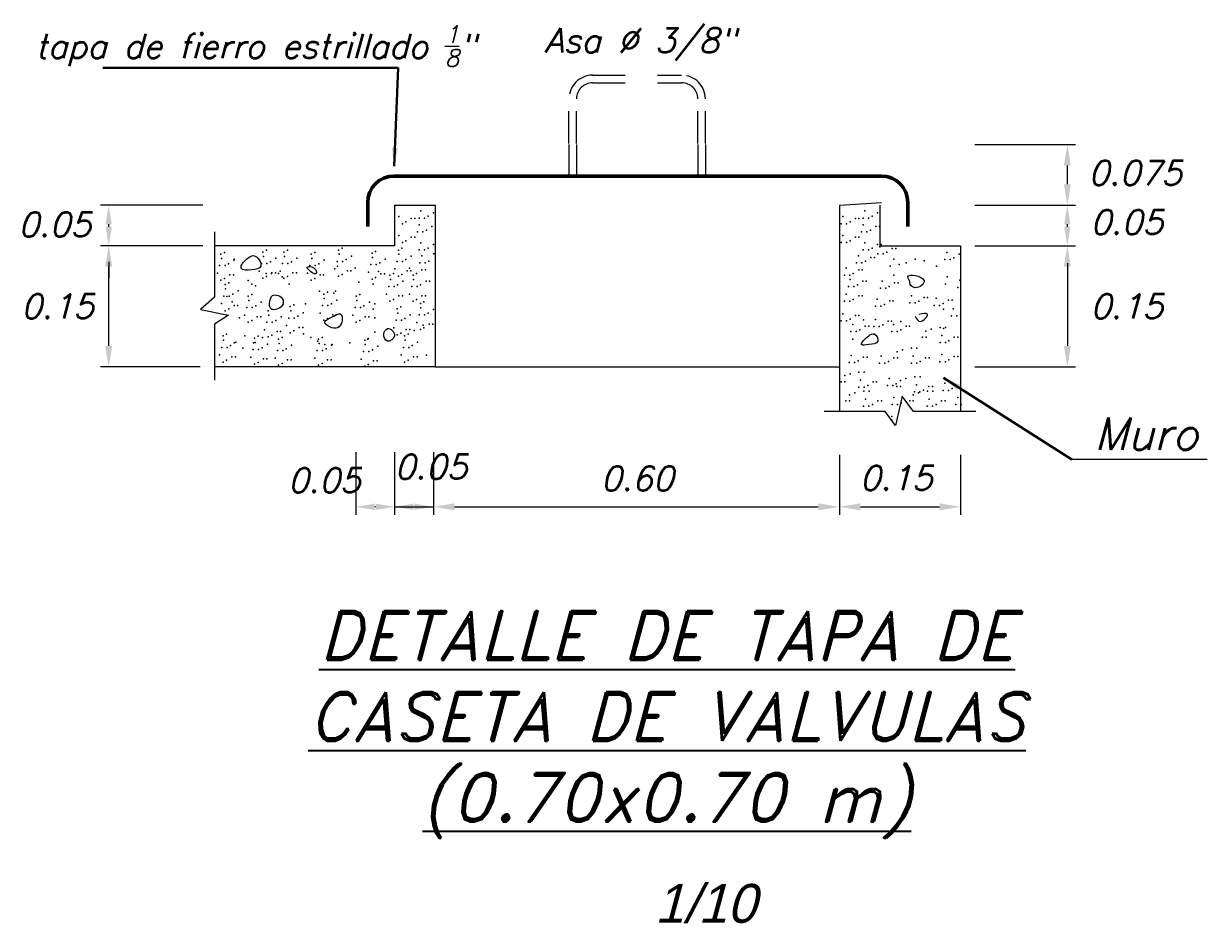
# Model space of a CAD drawing. Extents: x 3.4 to 20.4, y 155.9 to 178.3.
# Drawn here: x 16.762 to 20.421, y 156.535 to 159.317 of the extents above; entities that cross this region are included whole.
import ezdxf

# ---------------------------------------------------------------- set-up
doc = ezdxf.new("R2010")
doc.units = 0
doc.header["$LTSCALE"] = 0.005
doc.linetypes.add('TRAZOS2', pattern=[9.525, 6.35, -3.175])
doc.layers.get('0').update_dxf_attribs({"color": 1, "linetype": 'CONTINUOUS', "lineweight": 20})
for name, color, linetype, lineweight in [('CONTORNO', 5, 'CONTINUOUS', 20), ('FIERRO', 7, 'CONTINUOUS', 50), ('FILTRO', 40, 'CONTINUOUS', 20), ('FILTRO2', 1, 'CONTINUOUS', 20), ('MRCO', 7, 'CONTINUOUS', 30), ('TEXTO', 5, 'CONTINUOUS', 25)]:
    doc.layers.add(name, color=color, linetype=linetype, lineweight=lineweight)
doc.styles.add('ROMAND', font='romand.shx', dxfattribs={"oblique": 15})
doc.styles.get("Standard").update_dxf_attribs({"font": 'romans.shx', "oblique": 15})
doc.styles.add('STYLE2', font='GOTHIC.TTF', dxfattribs={"oblique": 15})
doc.dimstyles.get("Standard").update_dxf_attribs({"dimscale": 0, "dimtxt": 0.05, "dimasz": 0.05, "dimexe": 0.043, "dimexo": 0.062, "dimgap": 0.049, "dimtad": 2, "dimtih": 1, "dimtoh": 1, "dimzin": 0, "dimdsep": 46, "dimtxsty": 'Standard', "dimcen": 0.25, "dimclrd": 1, "dimclre": 1, "dimclrt": 7, "dimadec": 3, "dimazin": 0, "dimtfac": 1, "dimtmove": 0, "dimatfit": 3, "dimfxl": 1, "dimtolj": 1, "dimtzin": 0, "dimarcsym": 0})

# ---------------------------------------------------------------- blocks, each defined once
blk = doc.blocks.new('DFFF')
at = {"color": 1, "lineweight": 5}
for p, q in [((34.1003, 156.4644), (34.3488, 156.4644)), ((34.3288, 156.3664), (34.3288, 156.4124)), ((32.1908, 156.3144), (31.9379, 156.3144)), ((34.1003, 156.3144), (34.3488, 156.3144)), ((31.9579, 156.2612), (31.9579, 156.2676)), ((34.3288, 156.261), (34.3288, 156.2676)), ((32.0192, 156.2144), (31.9379, 156.2144)), ((32.1908, 156.2144), (31.9379, 156.2144)), ((34.1003, 156.2144), (34.3488, 156.2144)), ((31.9579, 156.1744), (31.9579, 156.1344)), ((31.9579, 155.9664), (31.9579, 156.1624)), ((34.3288, 156.1624), (34.3288, 155.9664)), ((32.1844, 155.9144), (31.9379, 155.9144)), ((34.1003, 155.9144), (34.3488, 155.9144)), ((32.5689, 155.7032), (32.5689, 155.5483)), ((32.6649, 155.7032), (32.6649, 155.5484)), ((32.7609, 155.7032), (32.7609, 155.5484)), ((33.7649, 155.6971), (33.7649, 155.5484)), ((34.0649, 155.6971), (34.0649, 155.5484)), ((34.675, 155.6858), (34.3403, 155.6858)), ((32.6181, 155.5683), (32.6157, 155.5683)), ((32.6649, 155.5684), (32.7609, 155.5684)), ((32.7049, 155.5684), (32.7449, 155.5684)), ((32.8129, 155.5684), (33.7129, 155.5684)), ((33.8169, 155.5684), (34.0129, 155.5684))]:
    blk.add_line(p, q, dxfattribs=at)
for points in [[(34.3375, 156.4124), (34.3202, 156.4124), (34.3288, 156.4644)], [(34.3375, 156.3664), (34.3202, 156.3664), (34.3288, 156.3144)], [(31.9657, 156.2676), (31.9501, 156.2676), (31.9579, 156.3144)], [(34.3366, 156.2676), (34.321, 156.2676), (34.3288, 156.3144)], [(31.9657, 156.2612), (31.9501, 156.2612), (31.9579, 156.2144)], [(34.3366, 156.2612), (34.321, 156.2612), (34.3288, 156.2144)], [(31.9666, 156.1624), (31.9492, 156.1624), (31.9579, 156.2144)], [(34.3375, 156.1624), (34.3202, 156.1624), (34.3288, 156.2144)], [(31.9666, 155.9664), (31.9492, 155.9664), (31.9579, 155.9144)], [(34.3375, 155.9664), (34.3202, 155.9664), (34.3288, 155.9144)], [(32.6157, 155.5761), (32.6157, 155.5605), (32.5689, 155.5683)], [(32.6181, 155.5762), (32.6181, 155.5606), (32.6649, 155.5684)], [(32.7117, 155.5762), (32.7117, 155.5606), (32.6649, 155.5684)], [(32.7141, 155.5762), (32.7141, 155.5606), (32.7609, 155.5684)], [(32.8129, 155.577), (32.8129, 155.5597), (32.7609, 155.5684)], [(33.7129, 155.577), (33.7129, 155.5597), (33.7649, 155.5684)], [(33.8169, 155.577), (33.8169, 155.5597), (33.7649, 155.5684)], [(34.0129, 155.577), (34.0129, 155.5597), (34.0649, 155.5684)]]:
    blk.add_solid(points, dxfattribs=at)
at = {"layer": 'CONTORNO'}
for p, q in [((32.6649, 156.3144), (32.7649, 156.3144)), ((32.7649, 156.3144), (32.7649, 156.2144)), ((33.7649, 156.3144), (33.8691, 156.3216)), ((32.6649, 156.2144), (32.2192, 156.2144)), ((32.7649, 156.2144), (32.7649, 155.9144)), ((33.7649, 156.2144), (33.7649, 155.8042)), ((34.0649, 156.2144), (34.0649, 155.8042)), ((32.7649, 155.9144), (32.2192, 155.9144)), ((32.7649, 155.9144), (33.7649, 155.9144))]:
    blk.add_line(p, q, dxfattribs=at)
blk.add_point((33.7693, 156.2686), dxfattribs=at)
at = {"layer": 'FIERRO'}
for p, q in [((32.6634, 156.3866), (33.8691, 156.3866)), ((32.5984, 156.262), (32.5984, 156.3216)), ((33.9341, 156.262), (33.9341, 156.3216))]:
    blk.add_line(p, q, dxfattribs=at)
at = {"layer": 'FIERRO', "color": 1}
blk.add_line((34.0647, 156.2144), (34.0649, 156.2144), dxfattribs=at)
at = {"layer": 'FIERRO', "color": 1, "lineweight": 5}
blk.add_line((34.3288, 156.1715), (34.3288, 156.1315), dxfattribs=at)
at = {"layer": 'FIERRO'}
for centre, start, end in [((32.6634, 156.3216), 90, 180), ((33.8691, 156.3216), 360, 90)]:
    blk.add_arc(centre, 0.065, start, end, dxfattribs=at)
at = {"layer": 'FILTRO', "linetype": 'TRAZOS2'}
for p, q in [((33.1549, 156.6363), (33.3749, 156.6363)), ((33.1549, 156.6175), (33.3749, 156.6175)), ((33.0961, 156.4675), (33.0961, 156.5775)), ((33.1149, 156.4675), (33.1149, 156.5775)), ((33.4149, 156.4675), (33.4149, 156.5775)), ((33.4336, 156.4675), (33.4336, 156.5775)), ((33.0961, 156.4644), (33.0961, 156.3866)), ((33.1149, 156.4644), (33.1149, 156.3866)), ((33.4149, 156.4644), (33.4149, 156.3866)), ((33.4336, 156.4644), (33.4336, 156.3866))]:
    blk.add_line(p, q, dxfattribs=at)
at = {"layer": 'FILTRO'}
for p, q in [((32.6649, 156.3144), (32.6649, 156.2144)), ((33.7649, 156.3144), (33.7649, 156.2144)), ((33.8649, 156.3144), (33.8649, 156.2144)), ((33.8649, 156.2144), (34.0649, 156.2144))]:
    blk.add_line(p, q, dxfattribs=at)
at = {"layer": 'FILTRO', "lineweight": 5}
for p, q in [((32.2192, 156.2484), (32.2192, 156.0874)), ((32.2192, 156.0874), (32.1846, 156.0561)), ((32.1846, 156.0561), (32.2543, 156.0421)), ((32.2543, 156.0421), (32.2192, 156.0201)), ((32.2192, 156.0201), (32.2192, 155.8818)), ((33.9203, 155.8423), (33.9039, 155.7695)), ((33.9484, 155.8042), (33.9203, 155.8423)), ((33.8781, 155.8042), (33.7274, 155.8042)), ((33.9039, 155.7695), (33.8781, 155.8042)), ((34.1025, 155.8042), (33.9484, 155.8042))]:
    blk.add_line(p, q, dxfattribs=at)
at = {"layer": 'FILTRO', "linetype": 'TRAZOS2'}
for centre, radius, start, end in [((33.1549, 156.5775), 0.0587, 90, 180), ((33.3749, 156.5775), 0.0587, 0, 90), ((33.1549, 156.5775), 0.04, 90, 180), ((33.3749, 156.5775), 0.04, 0, 90)]:
    blk.add_arc(centre, radius, start, end, dxfattribs=at)
at = {"layer": 'FILTRO'}
for points, start_tangent, end_tangent in [([(32.2987, 156.181), (32.2855, 156.159), (32.3119, 156.1546), (32.334, 156.1634), (32.3163, 156.1898), (32.2987, 156.181)], (-0.823996, -0.566595), (-0.823996, -0.566595)), ([(32.4486, 156.159), (32.4707, 156.1458), (32.4663, 156.159), (32.4486, 156.159)], (0.639671, -0.768649), (0.639671, -0.768649)), ([(33.939, 156.1238), (33.9523, 156.1105), (33.9743, 156.1282), (33.9346, 156.137), (33.939, 156.1238)], (-0.004279, -0.999991), (-0.004279, -0.999991)), ([(32.3604, 156.0885), (32.3604, 156.0577), (32.3869, 156.0665), (32.3869, 156.0841), (32.3604, 156.0885)], (-0.515809, -0.856704), (-0.515809, -0.856704)), ([(32.4927, 156.0225), (32.528, 156.0137), (32.5324, 156.0445), (32.506, 156.0357), (32.4927, 156.0225)], (0.615792, -0.787909), (0.615792, -0.787909)), ([(32.6382, 155.996), (32.6471, 155.9784), (32.6647, 155.9916), (32.6471, 156.0092), (32.6382, 155.996)], (-0.170475, -0.985362), (-0.170475, -0.985362)), ([(33.8376, 155.9916), (33.82, 155.9696), (33.8376, 155.9696), (33.8597, 155.9784), (33.8509, 155.996), (33.8376, 155.9916)], (-0.812722, -0.582652), (-0.812722, -0.582652))]:
    blk.add_spline(points, degree=3, dxfattribs=dict(at, start_tangent=start_tangent, end_tangent=end_tangent))
blk.add_spline([(33.9523, 156.0401), (33.9655, 156.0269), (33.9831, 156.0445), (33.9611, 156.0445)], degree=3, dxfattribs=at)
for p in [(32.73, 156.3003), (33.8283, 156.3003), (32.6754, 156.2862), (32.6843, 156.2686), (32.6931, 156.273), (32.7063, 156.2818), (32.7151, 156.2818), (32.7256, 156.2827), (32.7388, 156.2827), (32.7476, 156.2871), (32.7609, 156.2959), (33.7737, 156.2862), (33.7825, 156.2686), (33.7914, 156.273), (33.8046, 156.2818), (33.8134, 156.2818), (33.8239, 156.2827), (33.8371, 156.2827), (33.8459, 156.2871), (33.8591, 156.2959), (32.6754, 156.2398), (32.7216, 156.2484), (32.726, 156.266), (32.7348, 156.2484), (32.7436, 156.2528), (32.7568, 156.2616), (33.7737, 156.2398), (33.8198, 156.2484), (33.8242, 156.266), (33.8331, 156.2484), (33.8419, 156.2528), (33.8551, 156.2616), (33.8639, 156.2616), (32.6843, 156.2222), (32.6931, 156.2266), (32.7063, 156.2354), (32.7151, 156.2354), (32.73, 156.2216), (32.7476, 156.2084), (32.7609, 156.2172), (33.7693, 156.2222), (33.7825, 156.2222), (33.7914, 156.2266), (33.8046, 156.2354), (33.8134, 156.2354), (33.8283, 156.2216), (33.8459, 156.2084), (33.8591, 156.2172), (33.8647, 156.2115), (33.868, 156.2172), (32.2354, 156.1933), (32.2367, 156.1826), (32.2442, 156.1977), (32.2678, 156.181), (32.3392, 156.1985), (32.3405, 156.1878), (32.3481, 156.2029), (32.3714, 156.1834), (32.3912, 156.1985), (32.3925, 156.1878), (32.4, 156.2029), (32.4233, 156.1834), (32.4587, 156.1933), (32.46, 156.1826), (32.4675, 156.1977), (32.5262, 156.2037), (32.5275, 156.193), (32.535, 156.2081), (32.5451, 156.1798), (32.5583, 156.1886), (32.6093, 156.1959), (32.6105, 156.1852), (32.6181, 156.2003), (32.6414, 156.1808), (32.6742, 156.2037), (32.6755, 156.193), (32.683, 156.2081), (32.6931, 156.1798), (32.7063, 156.1886), (32.7256, 156.204), (32.732, 156.1893), (32.7388, 156.204), (32.762, 156.1939), (33.8121, 156.1893), (33.8239, 156.204), (33.8371, 156.204), (33.843, 156.1849), (33.8518, 156.1849), (33.8602, 156.1939), (33.8735, 156.1939), (33.8823, 156.1983), (33.8955, 156.2071), (33.8994, 156.181), (33.9043, 156.2071), (33.9523, 156.181), (34.026, 156.1798), (34.0304, 156.1974), (34.0392, 156.1798), (34.048, 156.1842), (34.0612, 156.193), (32.2323, 156.165), (32.2455, 156.165), (32.2543, 156.1694), (32.2675, 156.1782), (32.3304, 156.1515), (32.3361, 156.1702), (32.3493, 156.1702), (32.3582, 156.1746), (32.3823, 156.1515), (32.388, 156.1702), (32.4013, 156.1702), (32.4101, 156.1746), (32.4555, 156.165), (32.4688, 156.165), (32.4776, 156.1694), (32.4908, 156.1782), (32.5174, 156.1567), (32.5231, 156.1754), (32.5236, 156.1634), (32.5363, 156.1754), (32.5482, 156.1523), (32.557, 156.1523), (32.5677, 156.159), (32.6061, 156.1676), (32.6194, 156.1676), (32.625, 156.1502), (32.6282, 156.172), (32.6654, 156.1567), (32.671, 156.1754), (32.6843, 156.1754), (32.6962, 156.1523), (32.7017, 156.159), (32.705, 156.1523), (32.7276, 156.1717), (32.7326, 156.1546), (32.7408, 156.1717), (32.7414, 156.1546), (32.7497, 156.1761), (33.7818, 156.159), (33.8077, 156.1717), (33.8127, 156.1546), (33.8209, 156.1717), (33.8215, 156.1546), (33.8298, 156.1761), (33.8905, 156.1634), (33.9126, 156.1678), (33.9302, 156.1722), (33.9743, 156.1766), (34.0052, 156.1634), (32.2266, 156.1463), (32.2354, 156.1287), (32.2442, 156.1331), (32.2546, 156.1225), (32.2574, 156.1419), (32.2662, 156.1419), (32.3031, 156.1282), (32.3392, 156.1339), (32.3472, 156.1458), (32.3481, 156.1383), (32.3604, 156.1458), (32.3613, 156.1471), (32.3701, 156.1471), (32.3781, 156.1458), (32.3869, 156.137), (32.3912, 156.1339), (32.4, 156.1383), (32.4132, 156.1471), (32.422, 156.1471), (32.4499, 156.1463), (32.4587, 156.1287), (32.4675, 156.1331), (32.4807, 156.1419), (32.4895, 156.1419), (32.5262, 156.1391), (32.535, 156.1435), (32.5765, 156.1238), (32.6004, 156.1489), (32.6093, 156.1313), (32.6181, 156.1357), (32.6313, 156.1445), (32.6401, 156.1445), (32.6534, 156.1414), (32.6547, 156.1308), (32.6622, 156.1458), (32.6742, 156.1391), (32.683, 156.1435), (32.6856, 156.1264), (32.7105, 156.1414), (32.7118, 156.1308), (32.7193, 156.1458), (32.7427, 156.1264), (32.7515, 156.1264), (33.7774, 156.1414), (33.7906, 156.1414), (33.7919, 156.1308), (33.7994, 156.1458), (33.8228, 156.1264), (33.8316, 156.1264), (33.8707, 156.1267), (33.8994, 156.1414), (33.9016, 156.1223), (33.9104, 156.1223), (34.0316, 156.137), (34.0627, 156.1287), (32.2458, 156.1181), (32.2471, 156.1074), (32.2647, 156.0942), (32.2779, 156.103), (32.3117, 156.0939), (32.3119, 156.1194), (32.3208, 156.115), (32.4045, 156.1194), (32.4795, 156.1017), (32.4898, 156.0947), (32.4986, 156.0991), (32.5148, 156.0973), (32.5192, 156.1017), (32.5791, 156.0939), (32.6118, 156.1194), (32.6446, 156.0944), (32.6503, 156.1131), (32.6635, 156.1131), (32.6723, 156.1175), (32.7017, 156.0944), (32.7074, 156.1131), (32.7206, 156.1131), (32.7294, 156.1175), (33.7818, 156.0944), (33.7875, 156.1131), (33.8007, 156.1131), (33.8095, 156.1175), (33.8663, 156.1091), (33.8795, 156.1091), (33.8884, 156.1135), (34.0272, 156.1194), (34.0583, 156.1111), (32.237, 156.0711), (32.2426, 156.0898), (32.2502, 156.0885), (32.2559, 156.0898), (32.2634, 156.0753), (32.2678, 156.0667), (32.2766, 156.0667), (32.3029, 156.0895), (32.3042, 156.0789), (32.3218, 156.0657), (32.335, 156.0745), (32.4067, 156.0636), (32.4156, 156.068), (32.4442, 156.0709), (32.4867, 156.0665), (32.4911, 156.0841), (32.4999, 156.0665), (32.5088, 156.0709), (32.522, 156.0797), (32.5703, 156.0895), (32.5716, 156.0789), (32.5892, 156.0657), (32.6025, 156.0745), (32.6162, 156.0709), (32.6534, 156.0768), (32.6622, 156.0812), (32.6754, 156.09), (32.6804, 156.0628), (32.6843, 156.09), (32.7105, 156.0768), (32.7193, 156.0812), (32.7287, 156.0714), (32.7326, 156.09), (32.7375, 156.0758), (32.7414, 156.09), (33.7774, 156.0768), (33.7906, 156.0768), (33.7994, 156.0812), (33.8127, 156.09), (33.8215, 156.09), (33.8542, 156.0647), (33.8586, 156.0823), (33.8674, 156.0647), (33.8762, 156.0691), (33.8895, 156.0779), (33.8983, 156.0779), (33.9391, 156.0728), (33.9435, 156.0904), (33.9523, 156.0728), (33.9611, 156.0772), (33.9743, 156.086), (33.9832, 156.086), (33.9997, 156.0667), (34.0041, 156.0843), (34.0129, 156.0667), (34.0217, 156.0711), (34.035, 156.0799), (34.0438, 156.0799), (32.2458, 156.0535), (32.2546, 156.0579), (32.2811, 156.0357), (32.2941, 156.0425), (32.2998, 156.0613), (32.313, 156.0613), (32.3249, 156.0381), (32.3338, 156.0381), (32.3522, 156.0532), (32.3535, 156.0426), (32.361, 156.0576), (32.3844, 156.0382), (32.4036, 156.0353), (32.408, 156.0529), (32.4168, 156.0353), (32.4257, 156.0397), (32.4389, 156.0485), (32.481, 156.0477), (32.4986, 156.0345), (32.5119, 156.0433), (32.5207, 156.0433), (32.5615, 156.0425), (32.5672, 156.0613), (32.5804, 156.0613), (32.5924, 156.0381), (32.6012, 156.0381), (32.6118, 156.0577), (32.6162, 156.0357), (32.6716, 156.0584), (32.6729, 156.0478), (32.6905, 156.0345), (32.7037, 156.0434), (32.7256, 156.0431), (32.73, 156.0607), (32.7388, 156.0431), (32.7476, 156.0475), (32.7608, 156.0563), (33.7737, 156.046), (33.7914, 156.0327), (33.8046, 156.0416), (33.8134, 156.0416), (34.0228, 156.0577), (34.0421, 156.0405), (34.0465, 156.0581), (34.0554, 156.0405), (34.0642, 156.0449), (32.3029, 156.0249), (32.3117, 156.0293), (32.3434, 156.0062), (32.3491, 156.025), (32.3623, 156.025), (32.3711, 156.0294), (32.3979, 156.0166), (32.4156, 156.0034), (32.4288, 156.0122), (32.4376, 156.0122), (32.4898, 156.0301), (32.5703, 156.0249), (32.5791, 156.0293), (32.6628, 156.0114), (32.6685, 156.0301), (32.6817, 156.0301), (32.6936, 156.007), (32.7024, 156.007), (32.7132, 156.0048), (32.7199, 156.0244), (32.7287, 156.0068), (32.7352, 156.0181), (32.7375, 156.0112), (32.7507, 156.02), (32.7596, 156.02), (33.7693, 156.0283), (33.7825, 156.0283), (33.798, 156.0197), (33.8156, 156.0065), (33.8288, 156.0153), (33.8377, 156.0153), (33.8501, 156.0142), (33.8546, 156.0318), (33.8634, 156.0142), (33.8722, 156.0186), (33.8854, 156.0274), (33.8942, 156.0274), (33.899, 156.0197), (33.9166, 156.0065), (33.917, 156.0269), (33.9299, 156.0153), (33.9387, 156.0153), (33.9924, 156.0076), (34.0144, 156.012), (34.0228, 156.0092), (34.0276, 156.012), (32.2406, 155.991), (32.2419, 155.9803), (32.2494, 155.9954), (32.2727, 155.9759), (32.2943, 155.9916), (32.3185, 155.9858), (32.3198, 155.9751), (32.3273, 155.9902), (32.3384, 155.9872), (32.3522, 155.9886), (32.361, 155.993), (32.3743, 156.0018), (32.3782, 155.9832), (32.3831, 156.0018), (32.387, 155.9876), (32.4067, 155.999), (32.4398, 155.996), (32.4575, 155.9872), (32.4751, 155.9784), (32.4768, 155.9832), (32.4857, 155.9876), (32.5911, 155.9806), (32.5986, 155.9828), (32.5999, 155.985), (32.6162, 156.0004), (32.6716, 155.9938), (32.6804, 155.9982), (32.6898, 155.991), (32.691, 155.9803), (32.6986, 155.9954), (32.7219, 155.9759), (33.7936, 156.0021), (33.7979, 155.9828), (33.8068, 156.0021), (33.8946, 156.0021), (33.9078, 156.0021), (33.9705, 155.9878), (33.9791, 156.0032), (33.9793, 155.9878), (34.0141, 155.9746), (34.0185, 155.9922), (34.0273, 155.9746), (34.0361, 155.979), (34.0493, 155.9878), (34.0581, 155.9878), (32.2375, 155.9627), (32.2507, 155.9627), (32.2595, 155.9671), (32.2678, 155.974), (32.2899, 155.9608), (32.3153, 155.9575), (32.3163, 155.974), (32.3286, 155.9575), (32.3374, 155.9619), (32.3506, 155.9707), (32.3751, 155.9549), (32.3795, 155.9725), (32.3883, 155.9549), (32.3971, 155.9593), (32.4103, 155.9681), (32.4737, 155.9549), (32.4781, 155.9725), (32.487, 155.9549), (32.4927, 155.9696), (32.4958, 155.9593), (32.509, 155.9681), (32.5104, 155.9696), (32.5545, 155.974), (32.588, 155.9523), (32.5924, 155.9699), (32.6012, 155.9523), (32.61, 155.9567), (32.6232, 155.9655), (32.6866, 155.9627), (32.6999, 155.9627), (32.7087, 155.9671), (33.9082, 155.952), (33.9214, 155.9564), (33.9435, 155.9608), (33.9567, 155.9608), (34.0182, 155.945), (32.2318, 155.944), (32.2406, 155.9264), (32.2494, 155.9308), (32.2626, 155.9396), (32.2714, 155.9396), (32.3096, 155.9388), (32.3185, 155.9212), (32.3273, 155.9256), (32.3405, 155.9344), (32.3493, 155.9344), (32.3694, 155.9362), (32.3782, 155.9186), (32.387, 155.923), (32.4002, 155.9318), (32.4091, 155.9318), (32.468, 155.9362), (32.4768, 155.9186), (32.4857, 155.923), (32.4989, 155.9318), (32.5077, 155.9318), (32.5823, 155.9336), (32.5911, 155.916), (32.5999, 155.9204), (32.6131, 155.9292), (32.622, 155.9292), (32.6809, 155.944), (32.6898, 155.9264), (32.6986, 155.9308), (32.7118, 155.9396), (32.7206, 155.9396), (32.7441, 155.9432), (33.7895, 155.9254), (33.7939, 155.943), (33.8027, 155.9254), (33.8116, 155.9298), (33.8248, 155.9386), (33.8336, 155.9386), (33.8643, 155.9234), (33.8687, 155.941), (33.8775, 155.9234), (33.8863, 155.9278), (33.8996, 155.9366), (33.9084, 155.9366), (33.9431, 155.9234), (33.9475, 155.941), (33.9563, 155.9234), (33.9652, 155.9278), (33.9784, 155.9366), (33.9872, 155.9366), (34.0138, 155.9274), (34.0271, 155.9274), (34.0359, 155.9318), (34.0491, 155.9406), (34.0579, 155.9406), (33.7781, 155.8929), (33.7913, 155.8973), (33.8134, 155.9017), (33.8266, 155.9017), (33.9513, 155.8899), (33.9646, 155.8899), (33.7695, 155.8775), (33.7783, 155.8775), (33.813, 155.8643), (33.8174, 155.8819), (33.8263, 155.8643), (33.8351, 155.8687), (33.8483, 155.8775), (33.8571, 155.8775), (33.8838, 155.8683), (33.8882, 155.8859), (33.897, 155.8683), (33.9058, 155.8727), (33.9074, 155.8657), (33.9161, 155.8811), (33.9163, 155.8657), (33.9293, 155.8855), (33.9554, 155.8701), (33.9863, 155.8657), (33.9951, 155.8657), (34.0261, 155.8741), (34.0438, 155.8609), (33.7813, 155.8303), (33.7899, 155.8457), (33.7901, 155.8303), (33.8032, 155.8501), (33.8252, 155.8545), (33.8293, 155.8347), (33.8384, 155.8545), (33.8601, 155.8303), (33.8689, 155.8303), (33.9, 155.8387), (33.939, 155.8303), (33.9476, 155.8457), (33.9478, 155.8303), (33.951, 155.8525), (33.9608, 155.8501), (33.9642, 155.8525), (33.973, 155.8569), (33.9829, 155.8545), (33.9869, 155.8347), (33.9961, 155.8545), (34.0178, 155.8303), (34.0217, 155.8565), (34.0266, 155.8303), (34.0349, 155.8565), (34.0577, 155.8387), (33.8249, 155.817), (33.8381, 155.817), (33.8469, 155.8214), (33.8956, 155.8211), (33.9088, 155.8211), (33.9176, 155.8255), (33.9825, 155.817), (33.9957, 155.817), (34.0046, 155.8214), (34.0533, 155.8211), (34.0665, 155.8211), (33.8948, 155.792), (33.8948, 155.7831)]:
    blk.add_point(p, dxfattribs=at)
at = {"layer": 'FILTRO2'}
blk.add_point((33.8244, 156.0313), dxfattribs=at)
at = {"color": 0, "lineweight": 5, "insert": (34.6527, 155.7495), "char_height": 0.08, "attachment_point": 6}
blk.add_mtext('Muro', dxfattribs=at)
at = {"layer": 'FIERRO', "color": 7, "lineweight": 5, "char_height": 0.06, "attachment_point": 5}
for s, insert in [('\\A1;tapa de fierro estrillado {\\H0.7x;\\S1/8;}"', (32.3208, 156.7082)), ('Asa Ø 3/8"', (33.2725, 156.7122)), ('0.075', (34.4965, 156.3945)), ('\\A1;0.05', (31.8242, 156.2668)), ('\\A1;0.05', (34.4756, 156.2726)), ('\\A1;0.15', (31.8312, 156.0644)), ('\\A1;0.15', (34.4756, 156.0644)), ('\\A1;0.05', (32.7549, 155.6675)), ('\\A1;0.05', (32.4909, 155.6339)), ('\\A1;0.60', (33.2649, 155.6384)), ('\\A1;0.15', (33.9053, 155.6396))]:
    blk.add_mtext(s, dxfattribs=dict(at, insert=insert))
at = {"color": 1, "lineweight": 5}
for points in [[(32.6639, 156.4111), (32.6738, 156.6543), (31.9433, 156.6543)], [(34.0226, 155.8877), (34.3403, 155.6858)]]:
    blk.add_leader(points, dimstyle='Standard', override={"dimscale": 3, "dimasz": 0.015}, dxfattribs=at)

msp = doc.modelspace()

# ---------------------------------------------------------------- block references
at = {"layer": 'MRCO', "xscale": 1.249999999999822, "yscale": 1.249999999999822, "zscale": 1.249999999999822}
msp.add_blockref('DFFF', (-22.9224, -36.6373), dxfattribs=at)

# ---------------------------------------------------------------- texts
at = {"layer": 'FIERRO', "lineweight": 13, "insert": (18.8694, 156.596), "char_height": 0.12, "width": 2.6167, "attachment_point": 5, "style": 'STYLE2'}
msp.add_mtext('1/10', dxfattribs=at)
at = {"layer": 'TEXTO', "lineweight": -2, "insert": (18.7509, 157.1499), "char_height": 0.15, "width": 2.6167, "attachment_point": 5, "style": 'ROMAND'}
msp.add_mtext('{\\LDETALLE DE TAPA DE CASETA DE VALVULAS (0.70x0.70 m)}', dxfattribs=at)

doc.saveas('drawing.dxf')
